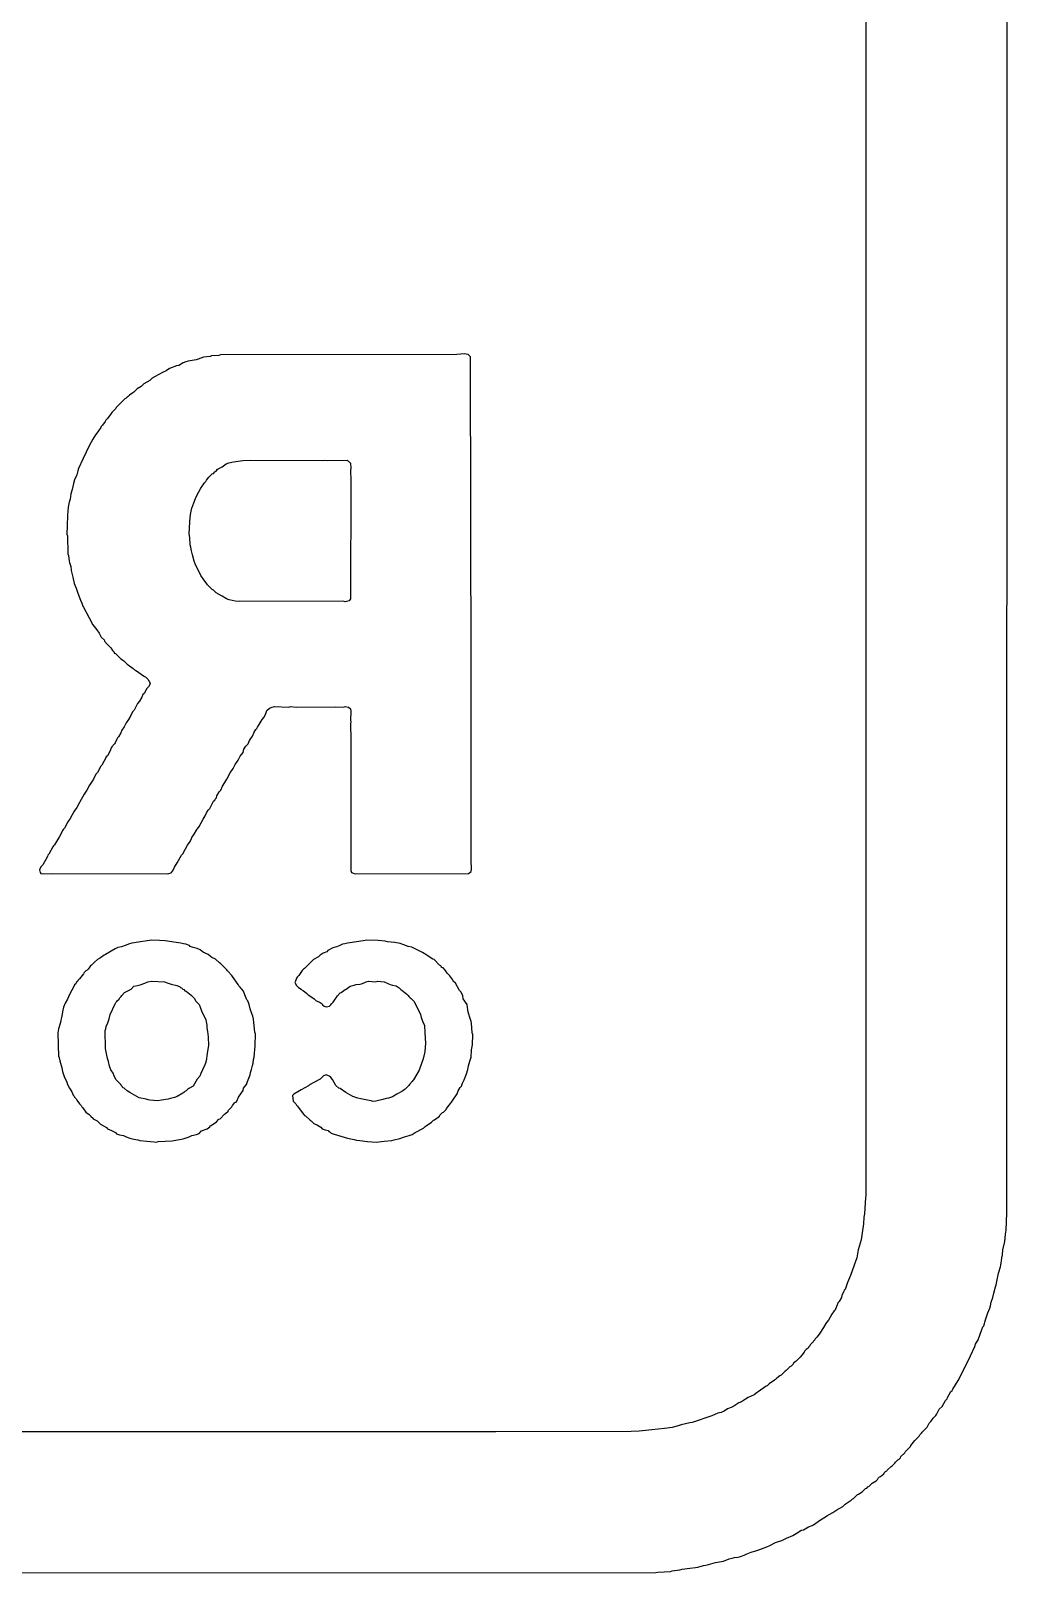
# Model space of a CAD drawing. Header units: inches. Extents: x 0 to 355, y -10 to 78.
# Drawn here: x 80.414 to 82.492, y 32.8 to 36.082 of the extents above; entities that cross this region are included whole.
import ezdxf

# ---------------------------------------------------------------- set-up
doc = ezdxf.new("R2010")
doc.units = ezdxf.units.IN
doc.layers.add('Bottom Overlay', color=54, linetype='Continuous')

msp = doc.modelspace()

# ---------------------------------------------------------------- linework, layer by layer
at = {"layer": 'Bottom Overlay'}
for p, q in [((82.4916, 33.566), (82.4922, 38.2357)), ((82.1909, 38.2019), (82.1915, 33.6033)), ((80.7703, 35.3832), (80.7656, 35.382)), ((80.781, 35.3879), (80.7703, 35.3832)), ((80.7952, 35.3891), (80.781, 35.3879)), ((80.7987, 35.3903), (80.7952, 35.3891)), ((80.8141, 35.3915), (80.7987, 35.3903)), ((80.8177, 35.3926), (80.8141, 35.3915)), ((81.3208, 35.3938), (80.8177, 35.3926)), ((81.3362, 35.395), (81.3208, 35.3938)), ((81.3445, 35.3938), (81.3362, 35.395)), ((81.3498, 35.3885), (81.3445, 35.3938)), ((81.351, 34.7113), (81.3498, 35.3885)), ((80.6851, 35.35), (80.672, 35.3429)), ((80.6957, 35.356), (80.6851, 35.35)), ((80.7022, 35.3589), (80.6957, 35.356)), ((80.7093, 35.3636), (80.7022, 35.3589)), ((80.7241, 35.369), (80.7093, 35.3636)), ((80.7289, 35.3702), (80.7241, 35.369)), ((80.7378, 35.3755), (80.7289, 35.3702)), ((80.7437, 35.3779), (80.7378, 35.3755)), ((80.7484, 35.379), (80.7437, 35.3779)), ((80.7656, 35.382), (80.7484, 35.379)), ((80.6401, 35.3204), (80.633, 35.3133)), ((80.6484, 35.3252), (80.6401, 35.3204)), ((80.6543, 35.3311), (80.6484, 35.3252)), ((80.6673, 35.3382), (80.6543, 35.3311)), ((80.672, 35.3429), (80.6673, 35.3382)), ((80.614, 35.2991), (80.5957, 35.2808)), ((80.6164, 35.3003), (80.614, 35.2991)), ((80.6188, 35.3027), (80.6164, 35.3003)), ((80.6211, 35.3039), (80.6188, 35.3027)), ((80.6241, 35.3068), (80.6211, 35.3039)), ((80.6306, 35.3122), (80.6241, 35.3068)), ((80.633, 35.3133), (80.6306, 35.3122)), ((80.572, 35.2512), (80.5661, 35.2429)), ((80.5732, 35.2535), (80.572, 35.2512)), ((80.5768, 35.2571), (80.5732, 35.2535)), ((80.585, 35.2678), (80.5768, 35.2571)), ((80.5862, 35.2701), (80.585, 35.2678)), ((80.5945, 35.2784), (80.5862, 35.2701)), ((80.5957, 35.2808), (80.5945, 35.2784)), ((80.5513, 35.2222), (80.546, 35.2133)), ((80.5566, 35.2287), (80.5513, 35.2222)), ((80.5578, 35.2311), (80.5566, 35.2287)), ((80.5625, 35.2382), (80.5578, 35.2311)), ((80.5637, 35.2405), (80.5625, 35.2382)), ((80.5661, 35.2429), (80.5637, 35.2405)), ((80.5389, 35.2003), (80.5247, 35.1707)), ((80.546, 35.2133), (80.5389, 35.2003)), ((80.5247, 35.1707), (80.5152, 35.1506)), ((80.8129, 35.15), (80.8212, 35.1547)), ((80.8212, 35.1547), (80.8295, 35.1606)), ((80.8295, 35.1606), (80.8354, 35.163)), ((80.8354, 35.163), (80.8449, 35.1654)), ((80.8449, 35.1654), (80.865, 35.1677)), ((80.865, 35.1677), (80.8822, 35.1683)), ((80.8822, 35.1683), (81.0343, 35.1677)), ((81.0343, 35.1677), (81.0379, 35.1689)), ((81.0379, 35.1689), (81.0461, 35.1677)), ((81.0461, 35.1677), (81.087, 35.1683)), ((81.087, 35.1683), (81.0941, 35.1624)), ((81.0941, 35.1624), (81.0953, 35.1506)), ((80.5069, 35.1269), (80.5045, 35.1186)), ((80.5116, 35.1375), (80.5069, 35.1269)), ((80.514, 35.1458), (80.5116, 35.1375)), ((80.5152, 35.1506), (80.514, 35.1458)), ((80.7756, 35.1091), (80.7833, 35.1204)), ((80.7833, 35.1204), (80.7863, 35.1233)), ((80.7863, 35.1233), (80.7875, 35.1257)), ((80.7875, 35.1257), (80.7928, 35.1322)), ((80.7928, 35.1322), (80.7999, 35.1393)), ((80.7999, 35.1393), (80.8023, 35.1405)), ((80.8023, 35.1405), (80.8058, 35.144)), ((80.8058, 35.144), (80.8082, 35.1452)), ((80.8082, 35.1452), (80.8106, 35.1488)), ((80.8106, 35.1488), (80.8129, 35.15)), ((81.0953, 35.1506), (81.0941, 35.147)), ((81.0941, 35.147), (81.0953, 35.1245)), ((81.0953, 35.1245), (81.0941, 34.8735)), ((80.4992, 35.0967), (80.4974, 35.0854)), ((80.5016, 35.1062), (80.4992, 35.0967)), ((80.5045, 35.1186), (80.5016, 35.1062)), ((80.7608, 35.0778), (80.7644, 35.0872)), ((80.7644, 35.0872), (80.7673, 35.0937)), ((80.7673, 35.0937), (80.7756, 35.1091)), ((80.4933, 35.0683), (80.4921, 35.0517)), ((80.4951, 35.0795), (80.4933, 35.0683)), ((80.4974, 35.0854), (80.4951, 35.0795)), ((80.7537, 35.0529), (80.7549, 35.06)), ((80.7549, 35.06), (80.7567, 35.0665)), ((80.7567, 35.0665), (80.7608, 35.0778)), ((80.4909, 35.0292), (80.4903, 35.0109)), ((80.4921, 35.0517), (80.4909, 35.0292)), ((80.7508, 35.012), (80.752, 35.0369)), ((80.752, 35.0381), (80.7537, 35.0529)), ((80.752, 35.0369), (80.752, 35.0381)), ((80.4903, 35.0109), (80.4915, 35.0073)), ((80.4915, 35.0073), (80.4927, 34.9694)), ((80.752, 35.0038), (80.7508, 35.012)), ((80.7531, 34.9884), (80.752, 35.0038)), ((80.7543, 34.9836), (80.7531, 34.9884)), ((80.4927, 34.9694), (80.4939, 34.9659)), ((80.4939, 34.9659), (80.4951, 34.954)), ((80.7555, 34.9753), (80.7543, 34.9836)), ((80.7579, 34.9671), (80.7555, 34.9753)), ((80.7614, 34.954), (80.7579, 34.9671)), ((80.4951, 34.954), (80.4962, 34.9505)), ((80.4962, 34.9505), (80.4986, 34.9422)), ((80.4986, 34.9422), (80.4998, 34.9339)), ((80.4998, 34.9339), (80.5033, 34.9197)), ((80.7638, 34.9481), (80.7614, 34.954)), ((80.7756, 34.9233), (80.7638, 34.9481)), ((80.7804, 34.9162), (80.7756, 34.9233)), ((80.5033, 34.9197), (80.5063, 34.9061)), ((80.5063, 34.9061), (80.5105, 34.896)), ((80.5105, 34.896), (80.5128, 34.8877)), ((80.7887, 34.9055), (80.7804, 34.9162)), ((80.7898, 34.9031), (80.7887, 34.9055)), ((80.7999, 34.8931), (80.7898, 34.9031)), ((80.8023, 34.8919), (80.7999, 34.8931)), ((80.8082, 34.886), (80.8023, 34.8919)), ((80.5128, 34.8877), (80.5158, 34.88)), ((80.5158, 34.88), (80.5193, 34.8706)), ((80.5193, 34.8706), (80.5223, 34.8641)), ((80.5223, 34.8641), (80.5247, 34.8581)), ((80.5247, 34.8581), (80.5258, 34.8558)), ((80.8212, 34.8789), (80.8082, 34.886)), ((80.8301, 34.8735), (80.8212, 34.8789)), ((80.836, 34.8712), (80.8301, 34.8735)), ((80.849, 34.8688), (80.836, 34.8712)), ((80.8585, 34.8676), (80.849, 34.8688)), ((81.0793, 34.8682), (80.8585, 34.8676)), ((81.0828, 34.867), (81.0793, 34.8682)), ((81.0911, 34.8694), (81.0828, 34.867)), ((81.0941, 34.8735), (81.0911, 34.8694)), ((80.5258, 34.8558), (80.5377, 34.8333)), ((80.5377, 34.8333), (80.546, 34.8179)), ((80.546, 34.8179), (80.5543, 34.8072)), ((80.5543, 34.8072), (80.559, 34.8001)), ((80.559, 34.8001), (80.5637, 34.7919)), ((80.5637, 34.7919), (80.5696, 34.7859)), ((80.5696, 34.7859), (80.5708, 34.7836)), ((80.5708, 34.7836), (80.5762, 34.7771)), ((80.5762, 34.7771), (80.5839, 34.7694)), ((80.5839, 34.7694), (80.5874, 34.7634)), ((80.5874, 34.7634), (80.591, 34.7599)), ((80.591, 34.7599), (80.5915, 34.7581)), ((80.5915, 34.7581), (80.5939, 34.7569)), ((80.5939, 34.7569), (80.6046, 34.7463)), ((80.6046, 34.7463), (80.6069, 34.7451)), ((80.6069, 34.7451), (80.6093, 34.7427)), ((80.6093, 34.7427), (80.6117, 34.7415)), ((80.6117, 34.7415), (80.6188, 34.7344)), ((80.6188, 34.7344), (80.6211, 34.7332)), ((80.6211, 34.7332), (80.6318, 34.725)), ((80.6318, 34.725), (80.6342, 34.7226)), ((80.6342, 34.7226), (80.6365, 34.7214)), ((80.6365, 34.7214), (80.6555, 34.7084)), ((80.6555, 34.7084), (80.6578, 34.7072)), ((80.6578, 34.7072), (80.6632, 34.7019)), ((80.6632, 34.7019), (80.6644, 34.6995)), ((80.6644, 34.6995), (80.6667, 34.6971)), ((80.6667, 34.6971), (80.6679, 34.6924)), ((81.351, 34.7102), (81.351, 34.7113)), ((81.351, 34.3171), (81.351, 34.7102)), ((80.6501, 34.664), (80.6454, 34.6557)), ((80.6525, 34.6699), (80.6501, 34.664)), ((80.6549, 34.6723), (80.6525, 34.6699)), ((80.6608, 34.6829), (80.6549, 34.6723)), ((80.6644, 34.6865), (80.6608, 34.6829)), ((80.6679, 34.6924), (80.6644, 34.6865)), ((80.63, 34.6332), (80.6265, 34.6249)), ((80.6336, 34.6368), (80.63, 34.6332)), ((80.6383, 34.6451), (80.6336, 34.6368)), ((80.6407, 34.651), (80.6383, 34.6451)), ((80.6454, 34.6557), (80.6407, 34.651)), ((80.9106, 34.6214), (80.9141, 34.6297)), ((80.9141, 34.6297), (80.9165, 34.6356)), ((80.9165, 34.6356), (80.9218, 34.6409)), ((80.9218, 34.6409), (80.9278, 34.6433)), ((80.9278, 34.6433), (80.9325, 34.6445)), ((80.9325, 34.6445), (80.9633, 34.6433)), ((80.9633, 34.6433), (80.9668, 34.6445)), ((80.9668, 34.6445), (80.9787, 34.6433)), ((80.9787, 34.6433), (81.0633, 34.6439)), ((81.0633, 34.6439), (81.0793, 34.6433)), ((81.0793, 34.6433), (81.0828, 34.6445)), ((81.0828, 34.6445), (81.0899, 34.6433)), ((81.0899, 34.6433), (81.0941, 34.6391)), ((81.0941, 34.6391), (81.0953, 34.6344)), ((81.0953, 34.6344), (81.0941, 34.6155)), ((80.6123, 34.6013), (80.6075, 34.5941)), ((80.617, 34.6095), (80.6123, 34.6013)), ((80.6217, 34.6166), (80.617, 34.6095)), ((80.6265, 34.6249), (80.6217, 34.6166)), ((80.8893, 34.5894), (80.8928, 34.5953)), ((80.8928, 34.5953), (80.8952, 34.5977)), ((80.8952, 34.5977), (80.8964, 34.6001)), ((80.8964, 34.6001), (80.8999, 34.606)), ((80.8999, 34.606), (80.9059, 34.6166)), ((80.9059, 34.6166), (80.9106, 34.6214)), ((81.0941, 34.6155), (81.0953, 34.6119)), ((81.0953, 34.6119), (81.0941, 34.6072)), ((81.0941, 34.6072), (81.0953, 34.574)), ((80.5921, 34.5646), (80.5862, 34.5586)), ((80.5933, 34.5669), (80.5921, 34.5646)), ((80.5969, 34.5752), (80.5933, 34.5669)), ((80.5981, 34.5776), (80.5969, 34.5752)), ((80.6004, 34.5799), (80.5981, 34.5776)), ((80.6052, 34.5882), (80.6004, 34.5799)), ((80.6075, 34.5941), (80.6052, 34.5882)), ((80.8715, 34.5598), (80.8763, 34.5646)), ((80.8763, 34.5646), (80.8792, 34.5722)), ((80.8792, 34.5722), (80.8822, 34.5764)), ((80.8822, 34.5764), (80.8845, 34.5788)), ((80.8845, 34.5788), (80.8857, 34.5811)), ((80.8857, 34.5811), (80.8893, 34.5894)), ((81.0953, 34.574), (81.0947, 34.2952)), ((80.5732, 34.535), (80.5649, 34.5196)), ((80.5744, 34.5373), (80.5732, 34.535)), ((80.5768, 34.5397), (80.5744, 34.5373)), ((80.5827, 34.5503), (80.5768, 34.5397)), ((80.585, 34.5563), (80.5827, 34.5503)), ((80.5862, 34.5586), (80.585, 34.5563)), ((80.8538, 34.5279), (80.855, 34.5302)), ((80.855, 34.5302), (80.8597, 34.5385)), ((80.8597, 34.5385), (80.8656, 34.5468)), ((80.8656, 34.5468), (80.8674, 34.5533)), ((80.8674, 34.5533), (80.8715, 34.5598)), ((80.5519, 34.5006), (80.5472, 34.49)), ((80.5554, 34.5042), (80.5519, 34.5006)), ((80.5625, 34.5172), (80.5554, 34.5042)), ((80.5649, 34.5196), (80.5625, 34.5172)), ((80.8313, 34.49), (80.8384, 34.503)), ((80.8384, 34.503), (80.8431, 34.5101)), ((80.8431, 34.5101), (80.8443, 34.5125)), ((80.8443, 34.5125), (80.849, 34.5208)), ((80.849, 34.5208), (80.8538, 34.5279)), ((80.5329, 34.4663), (80.527, 34.458)), ((80.5389, 34.4769), (80.5329, 34.4663)), ((80.546, 34.4876), (80.5389, 34.4769)), ((80.5472, 34.49), (80.546, 34.4876)), ((80.8147, 34.4627), (80.8183, 34.4663)), ((80.8183, 34.4663), (80.8218, 34.4746)), ((80.8218, 34.4746), (80.8265, 34.4829)), ((80.8265, 34.4829), (80.8313, 34.49)), ((80.5176, 34.4402), (80.5116, 34.4296)), ((80.527, 34.458), (80.5176, 34.4402)), ((80.7946, 34.4272), (80.8029, 34.4426)), ((80.8029, 34.4426), (80.8052, 34.445)), ((80.8052, 34.445), (80.8064, 34.4474)), ((80.8064, 34.4474), (80.8088, 34.4497)), ((80.8088, 34.4497), (80.81, 34.4545)), ((80.81, 34.4545), (80.8147, 34.4627)), ((80.4927, 34.3988), (80.4856, 34.3858)), ((80.4974, 34.4059), (80.4927, 34.3988)), ((80.5057, 34.4213), (80.4974, 34.4059)), ((80.5116, 34.4296), (80.5057, 34.4213)), ((80.7721, 34.3893), (80.7804, 34.4047)), ((80.7804, 34.4047), (80.7851, 34.4118)), ((80.7851, 34.4118), (80.7875, 34.4178)), ((80.7875, 34.4178), (80.791, 34.4237)), ((80.791, 34.4237), (80.7946, 34.4272)), ((80.4749, 34.368), (80.4702, 34.3609)), ((80.482, 34.3811), (80.4749, 34.368)), ((80.4832, 34.3834), (80.482, 34.3811)), ((80.4856, 34.3858), (80.4832, 34.3834)), ((80.7555, 34.3633), (80.7567, 34.3657)), ((80.7567, 34.3657), (80.7614, 34.3728)), ((80.7614, 34.3728), (80.7662, 34.3811)), ((80.7662, 34.3811), (80.7721, 34.3893)), ((80.4607, 34.3455), (80.4524, 34.3302)), ((80.4619, 34.3479), (80.4607, 34.3455)), ((80.4643, 34.3503), (80.4619, 34.3479)), ((80.4702, 34.3609), (80.4643, 34.3503)), ((80.7378, 34.3313), (80.7389, 34.3337)), ((80.7389, 34.3337), (80.7472, 34.3491)), ((80.7472, 34.3491), (80.7531, 34.3574)), ((80.7531, 34.3574), (80.7555, 34.3633)), ((80.4347, 34.3029), (80.4323, 34.297)), ((80.4394, 34.3077), (80.4347, 34.3029)), ((80.4489, 34.3254), (80.4394, 34.3077)), ((80.4501, 34.3278), (80.4489, 34.3254)), ((80.4524, 34.3302), (80.4501, 34.3278)), ((80.7164, 34.2946), (80.7194, 34.3023)), ((80.7194, 34.3023), (80.7253, 34.3118)), ((80.7253, 34.3118), (80.7342, 34.3278)), ((80.7342, 34.3278), (80.7378, 34.3313)), ((81.3522, 34.2982), (81.351, 34.3171)), ((80.4323, 34.297), (80.4335, 34.2911)), ((80.4335, 34.2911), (80.4353, 34.2893)), ((80.4353, 34.2893), (80.44, 34.2881)), ((80.44, 34.2881), (80.4607, 34.2887)), ((80.4607, 34.2887), (80.704, 34.2881)), ((80.704, 34.2881), (80.7076, 34.2893)), ((80.7076, 34.2893), (80.7123, 34.2905)), ((80.7123, 34.2905), (80.7164, 34.2946)), ((81.0947, 34.2952), (81.0965, 34.2911)), ((81.0965, 34.2911), (81.1042, 34.2881)), ((81.1042, 34.2881), (81.3457, 34.2893)), ((81.3457, 34.2893), (81.351, 34.2935)), ((81.351, 34.2935), (81.3522, 34.2982)), ((80.6146, 34.136), (80.6069, 34.133)), ((80.6241, 34.1396), (80.6146, 34.136)), ((80.6288, 34.1407), (80.6241, 34.1396)), ((80.6525, 34.1443), (80.6288, 34.1407)), ((80.6661, 34.1461), (80.6525, 34.1443)), ((80.6697, 34.1472), (80.6661, 34.1461)), ((80.688, 34.1467), (80.6697, 34.1472)), ((80.6999, 34.1455), (80.688, 34.1467)), ((80.7235, 34.1419), (80.6999, 34.1455)), ((80.733, 34.1407), (80.7235, 34.1419)), ((80.7389, 34.1396), (80.733, 34.1407)), ((80.7437, 34.1384), (80.7389, 34.1396)), ((80.7514, 34.1354), (80.7437, 34.1384)), ((80.7531, 34.1336), (80.7514, 34.1354)), ((81.0716, 34.136), (81.0651, 34.133)), ((81.0775, 34.1384), (81.0716, 34.136)), ((81.0822, 34.1396), (81.0775, 34.1384)), ((81.0882, 34.1407), (81.0822, 34.1396)), ((81.1118, 34.1443), (81.0882, 34.1407)), ((81.1255, 34.1461), (81.1118, 34.1443)), ((81.129, 34.1472), (81.1255, 34.1461)), ((81.1533, 34.1467), (81.129, 34.1472)), ((81.1681, 34.1449), (81.1533, 34.1467)), ((81.1728, 34.1437), (81.1681, 34.1449)), ((81.1888, 34.1419), (81.1728, 34.1437)), ((81.2, 34.1401), (81.1888, 34.1419)), ((81.2077, 34.1372), (81.2, 34.1401)), ((81.2172, 34.1336), (81.2077, 34.1372)), ((80.556, 34.1058), (80.5495, 34.1005)), ((80.5619, 34.1094), (80.556, 34.1058)), ((80.5702, 34.1153), (80.5619, 34.1094)), ((80.5726, 34.1165), (80.5702, 34.1153)), ((80.5933, 34.1289), (80.5726, 34.1165)), ((80.5992, 34.1313), (80.5933, 34.1289)), ((80.6069, 34.133), (80.5992, 34.1313)), ((80.7591, 34.1313), (80.7531, 34.1336)), ((80.7679, 34.1295), (80.7591, 34.1313)), ((80.7744, 34.1265), (80.7679, 34.1295)), ((80.781, 34.1212), (80.7744, 34.1265)), ((80.7833, 34.12), (80.781, 34.1212)), ((80.7916, 34.1165), (80.7833, 34.12)), ((80.7952, 34.1129), (80.7916, 34.1165)), ((80.7993, 34.11), (80.7952, 34.1129)), ((80.807, 34.107), (80.7993, 34.11)), ((80.8153, 34.0987), (80.807, 34.107)), ((81.0154, 34.1058), (80.9964, 34.0869)), ((81.026, 34.1117), (81.0154, 34.1058)), ((81.0296, 34.1153), (81.026, 34.1117)), ((81.0361, 34.1194), (81.0296, 34.1153)), ((81.0438, 34.1224), (81.0361, 34.1194)), ((81.0461, 34.1248), (81.0438, 34.1224)), ((81.0568, 34.1307), (81.0461, 34.1248)), ((81.0651, 34.133), (81.0568, 34.1307)), ((81.2249, 34.1319), (81.2172, 34.1336)), ((81.2474, 34.1212), (81.2249, 34.1319)), ((81.2569, 34.1153), (81.2474, 34.1212)), ((81.2592, 34.1141), (81.2569, 34.1153)), ((81.2616, 34.1117), (81.2592, 34.1141)), ((81.2699, 34.107), (81.2616, 34.1117)), ((81.2723, 34.1058), (81.2699, 34.107)), ((81.2841, 34.094), (81.2723, 34.1058)), ((80.5258, 34.0756), (80.5176, 34.065)), ((80.527, 34.078), (80.5258, 34.0756)), ((80.5312, 34.0821), (80.527, 34.078)), ((80.5335, 34.0833), (80.5312, 34.0821)), ((80.5359, 34.0857), (80.5335, 34.0833)), ((80.5406, 34.0928), (80.5359, 34.0857)), ((80.543, 34.094), (80.5406, 34.0928)), ((80.5495, 34.1005), (80.543, 34.094)), ((80.8177, 34.0975), (80.8153, 34.0987)), ((80.8313, 34.0839), (80.8177, 34.0975)), ((80.8325, 34.0815), (80.8313, 34.0839)), ((80.8419, 34.0721), (80.8325, 34.0815)), ((80.8431, 34.0697), (80.8419, 34.0721)), ((80.855, 34.0531), (80.8431, 34.0697)), ((80.984, 34.0721), (80.9804, 34.0685)), ((80.9899, 34.0804), (80.984, 34.0721)), ((80.9911, 34.0827), (80.9899, 34.0804)), ((80.9941, 34.0857), (80.9911, 34.0827)), ((80.9964, 34.0869), (80.9941, 34.0857)), ((81.2865, 34.0928), (81.2841, 34.094)), ((81.2871, 34.091), (81.2865, 34.0928)), ((81.2888, 34.0892), (81.2871, 34.091)), ((81.2912, 34.0881), (81.2888, 34.0892)), ((81.2965, 34.0827), (81.2912, 34.0881)), ((81.3001, 34.0768), (81.2965, 34.0827)), ((81.306, 34.0709), (81.3001, 34.0768)), ((81.3119, 34.0626), (81.306, 34.0709)), ((80.5057, 34.0496), (80.4962, 34.0318)), ((80.5069, 34.0519), (80.5057, 34.0496)), ((80.5093, 34.0543), (80.5069, 34.0519)), ((80.5105, 34.0567), (80.5093, 34.0543)), ((80.5128, 34.0591), (80.5105, 34.0567)), ((80.514, 34.0614), (80.5128, 34.0591)), ((80.5176, 34.065), (80.514, 34.0614)), ((80.6129, 34.036), (80.6188, 34.0383)), ((80.6188, 34.0383), (80.6271, 34.0431)), ((80.6271, 34.0431), (80.633, 34.049)), ((80.633, 34.049), (80.6407, 34.0508)), ((80.6407, 34.0508), (80.6466, 34.0519)), ((80.6466, 34.0519), (80.6561, 34.0555)), ((80.6561, 34.0555), (80.6626, 34.0585)), ((80.6626, 34.0585), (80.6709, 34.0596)), ((80.6709, 34.0596), (80.6981, 34.0585)), ((80.6981, 34.0585), (80.704, 34.0561)), ((80.704, 34.0561), (80.7123, 34.0537)), ((80.7123, 34.0537), (80.7247, 34.0508)), ((80.7247, 34.0508), (80.7306, 34.0484)), ((80.7306, 34.0484), (80.7324, 34.0466)), ((80.7324, 34.0466), (80.7348, 34.0454)), ((80.7348, 34.0454), (80.7372, 34.0431)), ((80.7372, 34.0431), (80.7395, 34.0419)), ((80.7395, 34.0419), (80.7419, 34.0395)), ((80.7419, 34.0395), (80.7443, 34.0383)), ((80.7443, 34.0383), (80.7549, 34.03)), ((80.8561, 34.0508), (80.855, 34.0531)), ((80.8597, 34.0472), (80.8561, 34.0508)), ((80.8609, 34.0448), (80.8597, 34.0472)), ((80.8632, 34.0425), (80.8609, 34.0448)), ((80.8662, 34.0383), (80.8632, 34.0425)), ((80.8692, 34.0306), (80.8662, 34.0383)), ((80.9769, 34.0602), (80.9757, 34.0567)), ((80.9757, 34.0567), (80.9793, 34.0508)), ((80.9793, 34.0662), (80.9769, 34.0602)), ((80.9804, 34.0685), (80.9793, 34.0662)), ((80.9793, 34.0508), (80.9834, 34.0466)), ((80.9834, 34.0466), (80.9893, 34.0431)), ((80.9893, 34.0431), (80.9917, 34.0407)), ((80.9917, 34.0407), (80.9941, 34.0395)), ((80.9941, 34.0395), (81.0006, 34.0342)), ((81.0746, 34.036), (81.0828, 34.0419)), ((81.0828, 34.0419), (81.0852, 34.0431)), ((81.0852, 34.0431), (81.0935, 34.049)), ((81.0935, 34.049), (81.1018, 34.0514)), ((81.1018, 34.0514), (81.1065, 34.0525)), ((81.1065, 34.0525), (81.1148, 34.0537)), ((81.1148, 34.0537), (81.1195, 34.0549)), ((81.1195, 34.0549), (81.1278, 34.0585)), ((81.1278, 34.0585), (81.1326, 34.0596)), ((81.1326, 34.0596), (81.148, 34.0585)), ((81.148, 34.0585), (81.1515, 34.0596)), ((81.1515, 34.0596), (81.1657, 34.0585)), ((81.1657, 34.0585), (81.1787, 34.0525)), ((81.1787, 34.0525), (81.1835, 34.0514)), ((81.1835, 34.0514), (81.1912, 34.0496)), ((81.1912, 34.0496), (81.1977, 34.0454)), ((81.1977, 34.0454), (81.2012, 34.0419)), ((81.2012, 34.0419), (81.2036, 34.0407)), ((81.2036, 34.0407), (81.2142, 34.0324)), ((81.3131, 34.0602), (81.3119, 34.0626)), ((81.3178, 34.0555), (81.3131, 34.0602)), ((81.3261, 34.0401), (81.3178, 34.0555)), ((81.3285, 34.0377), (81.3261, 34.0401)), ((81.3291, 34.0371), (81.3285, 34.0377)), ((81.3332, 34.0295), (81.3291, 34.0371)), ((80.4832, 34.0046), (80.4814, 33.9945)), ((80.4868, 34.0129), (80.4832, 34.0046)), ((80.4915, 34.0212), (80.4868, 34.0129)), ((80.4962, 34.0318), (80.4915, 34.0212)), ((80.5827, 33.9892), (80.5933, 34.0117)), ((80.5933, 34.0117), (80.5945, 34.0141)), ((80.5945, 34.0141), (80.5969, 34.0164)), ((80.5969, 34.0164), (80.5981, 34.0188)), ((80.5981, 34.0188), (80.6016, 34.0212)), ((80.6016, 34.0212), (80.6028, 34.0235)), ((80.6028, 34.0235), (80.6063, 34.0271)), ((80.6063, 34.0271), (80.6075, 34.0295)), ((80.6075, 34.0295), (80.6129, 34.036)), ((80.7549, 34.03), (80.7614, 34.0235)), ((80.7614, 34.0235), (80.765, 34.0176)), ((80.765, 34.0176), (80.7721, 34.0105)), ((80.7721, 34.0105), (80.7744, 34.0046)), ((80.7744, 34.0046), (80.7774, 33.9969)), ((80.8739, 34.02), (80.8692, 34.0306)), ((80.8757, 34.0182), (80.8739, 34.02)), ((80.8786, 34.0105), (80.8757, 34.0182)), ((80.881, 34.001), (80.8786, 34.0105)), ((81.0006, 34.0342), (81.0035, 34.0312)), ((81.0035, 34.0312), (81.0059, 34.03)), ((81.0059, 34.03), (81.0171, 34.0224)), ((81.0171, 34.0224), (81.0213, 34.0182)), ((81.0213, 34.0182), (81.0272, 34.0158)), ((81.0272, 34.0158), (81.0296, 34.0147)), ((81.0296, 34.0147), (81.0337, 34.0117)), ((81.0337, 34.0117), (81.0349, 34.0093)), ((81.0349, 34.0093), (81.0379, 34.0064)), ((81.0379, 34.0064), (81.0426, 34.0052)), ((81.0426, 34.0052), (81.0497, 34.0064)), ((81.0497, 34.0064), (81.0527, 34.0093)), ((81.0527, 34.0093), (81.0538, 34.0117)), ((81.0538, 34.0117), (81.0574, 34.0152)), ((81.0574, 34.0152), (81.0586, 34.0176)), ((81.0586, 34.0176), (81.0663, 34.0289)), ((81.0663, 34.0289), (81.0722, 34.0348)), ((81.0722, 34.0348), (81.0746, 34.036)), ((81.2142, 34.0324), (81.2172, 34.0295)), ((81.2172, 34.0295), (81.2184, 34.0271)), ((81.2184, 34.0271), (81.2213, 34.0241)), ((81.2213, 34.0241), (81.2237, 34.0229)), ((81.2237, 34.0229), (81.229, 34.0176)), ((81.229, 34.0176), (81.2385, 33.9999)), ((81.3344, 34.0224), (81.3332, 34.0295)), ((81.3427, 34.0105), (81.3344, 34.0224)), ((81.3439, 33.9987), (81.3427, 34.0105)), ((80.4767, 33.972), (80.4726, 33.9584)), ((80.4779, 33.9768), (80.4767, 33.972)), ((80.4791, 33.9827), (80.4779, 33.9768)), ((80.4803, 33.9898), (80.4791, 33.9827)), ((80.4814, 33.9945), (80.4803, 33.9898)), ((80.5744, 33.9632), (80.5779, 33.9714)), ((80.5779, 33.9714), (80.5803, 33.9797)), ((80.5803, 33.9797), (80.5827, 33.9892)), ((80.7774, 33.9969), (80.7863, 33.9774)), ((80.7863, 33.9774), (80.7881, 33.9661)), ((80.8828, 33.9945), (80.881, 34.001)), ((80.8863, 33.9851), (80.8828, 33.9945)), ((80.8875, 33.9791), (80.8863, 33.9851)), ((80.8887, 33.972), (80.8875, 33.9791)), ((80.8905, 33.9513), (80.8887, 33.972)), ((81.2385, 33.9999), (81.2432, 33.9892)), ((81.2432, 33.9892), (81.245, 33.9827)), ((81.245, 33.9827), (81.2486, 33.9732)), ((81.2486, 33.9732), (81.2515, 33.9655)), ((81.3451, 33.9939), (81.3439, 33.9987)), ((81.3498, 33.9786), (81.3451, 33.9939)), ((81.351, 33.9738), (81.3498, 33.9786)), ((81.3522, 33.9703), (81.351, 33.9738)), ((80.4726, 33.9584), (80.4714, 33.9501)), ((80.4714, 33.9501), (80.4726, 33.8992)), ((80.572, 33.9549), (80.5732, 33.9584)), ((80.5726, 33.9164), (80.572, 33.9549)), ((80.5732, 33.9584), (80.5744, 33.9632)), ((80.7881, 33.9661), (80.7887, 33.962)), ((80.7887, 33.962), (80.7887, 33.9608)), ((80.7887, 33.9608), (80.7898, 33.9525)), ((80.7898, 33.9525), (80.7916, 33.9413)), ((80.7916, 33.9413), (80.7922, 33.9229)), ((80.8917, 33.9478), (80.8905, 33.9513)), ((80.8911, 33.9223), (80.8917, 33.9478)), ((81.2515, 33.9655), (81.2527, 33.9501)), ((81.2527, 33.9501), (81.2539, 33.9276)), ((81.3533, 33.9501), (81.3522, 33.9703)), ((81.3545, 33.9466), (81.3533, 33.9501)), ((81.3539, 33.9247), (81.3545, 33.9466)), ((80.5738, 33.9093), (80.5726, 33.9164)), ((80.5773, 33.8951), (80.5738, 33.9093)), ((80.7892, 33.9057), (80.7869, 33.8904)), ((80.791, 33.9194), (80.7892, 33.9057)), ((80.7922, 33.9229), (80.791, 33.9194)), ((80.8893, 33.898), (80.8911, 33.9223)), ((81.2515, 33.9063), (81.2498, 33.8975)), ((81.2527, 33.9099), (81.2515, 33.9063)), ((81.2539, 33.9276), (81.2527, 33.9099)), ((81.351, 33.898), (81.3522, 33.9134)), ((81.3522, 33.9134), (81.3539, 33.9247)), ((80.4726, 33.8992), (80.4738, 33.898)), ((80.4738, 33.898), (80.4738, 33.8969)), ((80.4738, 33.8969), (80.4755, 33.8904)), ((80.4755, 33.8904), (80.4785, 33.8803)), ((80.4785, 33.8803), (80.4797, 33.8756)), ((80.4797, 33.8756), (80.4814, 33.8679)), ((80.5791, 33.8886), (80.5773, 33.8951)), ((80.5815, 33.8791), (80.5791, 33.8886)), ((80.5844, 33.8714), (80.5815, 33.8791)), ((80.7839, 33.8815), (80.7756, 33.8637)), ((80.7857, 33.8856), (80.7839, 33.8815)), ((80.7869, 33.8904), (80.7857, 33.8856)), ((80.8834, 33.872), (80.8857, 33.8803)), ((80.8857, 33.8803), (80.8869, 33.885)), ((80.8869, 33.885), (80.8881, 33.8933)), ((80.8881, 33.8933), (80.8893, 33.898)), ((81.2462, 33.8868), (81.2403, 33.8702)), ((81.2486, 33.8927), (81.2462, 33.8868)), ((81.2498, 33.8975), (81.2486, 33.8927)), ((81.3439, 33.872), (81.3457, 33.8797)), ((81.3457, 33.8797), (81.3486, 33.8898)), ((81.3486, 33.8898), (81.351, 33.898)), ((80.4814, 33.8679), (80.4826, 33.8631)), ((80.4826, 33.8631), (80.485, 33.8572)), ((80.485, 33.8572), (80.4903, 33.8448)), ((80.4903, 33.8448), (80.4915, 33.84)), ((80.4915, 33.84), (80.4962, 33.8318)), ((80.5892, 33.8643), (80.5844, 33.8714)), ((80.5915, 33.8584), (80.5892, 33.8643)), ((80.5945, 33.8507), (80.5915, 33.8584)), ((80.6052, 33.84), (80.5945, 33.8507)), ((80.6063, 33.8377), (80.6052, 33.84)), ((80.7679, 33.8513), (80.7591, 33.8365)), ((80.7733, 33.8578), (80.7679, 33.8513)), ((80.7756, 33.8637), (80.7733, 33.8578)), ((80.8668, 33.8318), (80.8727, 33.84)), ((80.8727, 33.84), (80.8751, 33.846)), ((80.8751, 33.846), (80.8804, 33.8608)), ((80.8804, 33.8608), (80.8816, 33.8655)), ((80.8816, 33.8655), (80.8834, 33.872)), ((81.0272, 33.8501), (81.0071, 33.8394)), ((81.0296, 33.8513), (81.0272, 33.8501)), ((81.0367, 33.8584), (81.0296, 33.8513)), ((81.0426, 33.8608), (81.0367, 33.8584)), ((81.0509, 33.8572), (81.0426, 33.8608)), ((81.0562, 33.8507), (81.0509, 33.8572)), ((81.0633, 33.8377), (81.0562, 33.8507)), ((81.2196, 33.84), (81.2184, 33.8377)), ((81.2255, 33.846), (81.2196, 33.84)), ((81.2267, 33.8483), (81.2255, 33.846)), ((81.2285, 33.8501), (81.2267, 33.8483)), ((81.2403, 33.8702), (81.2285, 33.8501)), ((81.3309, 33.8365), (81.3326, 33.843)), ((81.3326, 33.843), (81.3362, 33.8501)), ((81.3362, 33.8501), (81.3415, 33.8625)), ((81.3415, 33.8625), (81.3439, 33.872)), ((80.4962, 33.8318), (80.501, 33.8246)), ((80.501, 33.8246), (80.5039, 33.817)), ((80.5039, 33.817), (80.5057, 33.8152)), ((80.5057, 33.8152), (80.5069, 33.8128)), ((80.5069, 33.8128), (80.5105, 33.8093)), ((80.5105, 33.8093), (80.5116, 33.8069)), ((80.5116, 33.8069), (80.5176, 33.7986)), ((80.6087, 33.8353), (80.6063, 33.8377)), ((80.6099, 33.8329), (80.6087, 33.8353)), ((80.6123, 33.8318), (80.6099, 33.8329)), ((80.6188, 33.8264), (80.6123, 33.8318)), ((80.6247, 33.8229), (80.6188, 33.8264)), ((80.6342, 33.817), (80.6247, 33.8229)), ((80.6442, 33.8116), (80.6342, 33.817)), ((80.659, 33.8087), (80.6442, 33.8116)), ((80.6638, 33.8075), (80.659, 33.8087)), ((80.6673, 33.8063), (80.6638, 33.8075)), ((80.7064, 33.8087), (80.6922, 33.8063)), ((80.7111, 33.8099), (80.7064, 33.8087)), ((80.7194, 33.8122), (80.7111, 33.8099)), ((80.7253, 33.8146), (80.7194, 33.8122)), ((80.7372, 33.8217), (80.7253, 33.8146)), ((80.7395, 33.8229), (80.7372, 33.8217)), ((80.7419, 33.8252), (80.7395, 33.8229)), ((80.7443, 33.8264), (80.7419, 33.8252)), ((80.7478, 33.83), (80.7443, 33.8264)), ((80.7502, 33.8312), (80.7478, 33.83)), ((80.7591, 33.8365), (80.7502, 33.8312)), ((80.8526, 33.8045), (80.8561, 33.8128)), ((80.8561, 33.8128), (80.8573, 33.8152)), ((80.8573, 33.8152), (80.8656, 33.827)), ((80.8656, 33.827), (80.8668, 33.8318)), ((80.9739, 33.8193), (80.971, 33.8164)), ((80.971, 33.8164), (80.9722, 33.8045)), ((80.9822, 33.8241), (80.9739, 33.8193)), ((80.9893, 33.8288), (80.9822, 33.8241)), ((81.0047, 33.8371), (80.9893, 33.8288)), ((81.0071, 33.8394), (81.0047, 33.8371)), ((81.0698, 33.8323), (81.0633, 33.8377)), ((81.0722, 33.8312), (81.0698, 33.8323)), ((81.084, 33.8229), (81.0722, 33.8312)), ((81.0994, 33.8146), (81.084, 33.8229)), ((81.1053, 33.8122), (81.0994, 33.8146)), ((81.1101, 33.811), (81.1053, 33.8122)), ((81.1166, 33.8093), (81.1101, 33.811)), ((81.1302, 33.8063), (81.1166, 33.8093)), ((81.1628, 33.8081), (81.1485, 33.8045)), ((81.1704, 33.8099), (81.1628, 33.8081)), ((81.1752, 33.811), (81.1704, 33.8099)), ((81.1835, 33.8134), (81.1752, 33.811)), ((81.1929, 33.8193), (81.1835, 33.8134)), ((81.2036, 33.8252), (81.1929, 33.8193)), ((81.206, 33.8264), (81.2036, 33.8252)), ((81.2083, 33.8288), (81.206, 33.8264)), ((81.2107, 33.83), (81.2083, 33.8288)), ((81.2184, 33.8377), (81.2107, 33.83)), ((81.3107, 33.8045), (81.3214, 33.8199)), ((81.3214, 33.8199), (81.3232, 33.8264)), ((81.3232, 33.8264), (81.3279, 33.8335)), ((81.3279, 33.8335), (81.3309, 33.8365)), ((80.5176, 33.7986), (80.5211, 33.7951)), ((80.5211, 33.7951), (80.5223, 33.7927)), ((80.5223, 33.7927), (80.5247, 33.7903)), ((80.5247, 33.7903), (80.5258, 33.788)), ((80.5258, 33.788), (80.5312, 33.7814)), ((80.5312, 33.7814), (80.5377, 33.7761)), ((80.5377, 33.7761), (80.5412, 33.7726)), ((80.6839, 33.8051), (80.6673, 33.8063)), ((80.6922, 33.8063), (80.6839, 33.8051)), ((80.8165, 33.7672), (80.8259, 33.7767)), ((80.8259, 33.7767), (80.8283, 33.7779)), ((80.8283, 33.7779), (80.8336, 33.7832)), ((80.8336, 33.7832), (80.8348, 33.7856)), ((80.8348, 33.7856), (80.8419, 33.7927)), ((80.8419, 33.7927), (80.8431, 33.7951)), ((80.8431, 33.7951), (80.8484, 33.8016)), ((80.8484, 33.8016), (80.8508, 33.8027)), ((80.8508, 33.8027), (80.8526, 33.8045)), ((80.9722, 33.8045), (80.9781, 33.7986)), ((80.9781, 33.7986), (80.9793, 33.7962)), ((80.9793, 33.7962), (80.9816, 33.7939)), ((80.9816, 33.7939), (80.9828, 33.7915)), ((80.9828, 33.7915), (80.9941, 33.7767)), ((80.9941, 33.7767), (80.9964, 33.7743)), ((80.9964, 33.7743), (80.9988, 33.7732)), ((81.1385, 33.8051), (81.1302, 33.8063)), ((81.142, 33.8039), (81.1385, 33.8051)), ((81.1485, 33.8045), (81.142, 33.8039)), ((81.2835, 33.7726), (81.2847, 33.7749)), ((81.2847, 33.7749), (81.29, 33.7803)), ((81.29, 33.7803), (81.2924, 33.7814)), ((81.2924, 33.7814), (81.2977, 33.7868)), ((81.2977, 33.7868), (81.2989, 33.7891)), ((81.2989, 33.7891), (81.3072, 33.7998)), ((81.3072, 33.7998), (81.3095, 33.8022)), ((81.3095, 33.8022), (81.3107, 33.8045)), ((80.5412, 33.7726), (80.5418, 33.7708)), ((80.5418, 33.7708), (80.5442, 33.7696)), ((80.5442, 33.7696), (80.5466, 33.7672)), ((80.5466, 33.7672), (80.5548, 33.7625)), ((80.5548, 33.7625), (80.5619, 33.7554)), ((80.5619, 33.7554), (80.575, 33.7483)), ((80.575, 33.7483), (80.5773, 33.7459)), ((80.5773, 33.7459), (80.5856, 33.7424)), ((80.5856, 33.7424), (80.5939, 33.7376)), ((80.7721, 33.7359), (80.7774, 33.7412)), ((80.7774, 33.7412), (80.7892, 33.7459)), ((80.7892, 33.7459), (80.7946, 33.7501)), ((80.7946, 33.7501), (80.7952, 33.7518)), ((80.7952, 33.7518), (80.7975, 33.753)), ((80.7975, 33.753), (80.8088, 33.7607)), ((80.8088, 33.7607), (80.8141, 33.766)), ((80.8141, 33.766), (80.8165, 33.7672)), ((80.9988, 33.7732), (81.0083, 33.7637)), ((81.0083, 33.7637), (81.0106, 33.7625)), ((81.0106, 33.7625), (81.0165, 33.7566)), ((81.0165, 33.7566), (81.0242, 33.7536)), ((81.0242, 33.7536), (81.0308, 33.7495)), ((81.0308, 33.7495), (81.0343, 33.7459)), ((81.0343, 33.7459), (81.0402, 33.7436)), ((81.0402, 33.7436), (81.0467, 33.7418)), ((81.0467, 33.7418), (81.0485, 33.74)), ((81.232, 33.7376), (81.2498, 33.7471)), ((81.2498, 33.7471), (81.2533, 33.7507)), ((81.2533, 33.7507), (81.2557, 33.7518)), ((81.2557, 33.7518), (81.2669, 33.7595)), ((81.2669, 33.7595), (81.2711, 33.7637)), ((81.2711, 33.7637), (81.2734, 33.7649)), ((81.2734, 33.7649), (81.2835, 33.7726)), ((80.5939, 33.7376), (80.5963, 33.7353)), ((80.5963, 33.7353), (80.6022, 33.7329)), ((80.6022, 33.7329), (80.6111, 33.7311)), ((80.6111, 33.7311), (80.617, 33.7288)), ((80.617, 33.7288), (80.6247, 33.7258)), ((80.6247, 33.7258), (80.633, 33.7234)), ((80.633, 33.7234), (80.6413, 33.7222)), ((80.6413, 33.7222), (80.646, 33.7211)), ((80.646, 33.7211), (80.6608, 33.7193)), ((80.6608, 33.7193), (80.6762, 33.7181)), ((80.6762, 33.7181), (80.6815, 33.7175)), ((80.6815, 33.7175), (80.6851, 33.7187)), ((80.6851, 33.7187), (80.7147, 33.7199)), ((80.7147, 33.7199), (80.7182, 33.7211)), ((80.7182, 33.7211), (80.7306, 33.7228)), ((80.7306, 33.7228), (80.7378, 33.724)), ((80.7378, 33.724), (80.7508, 33.7288)), ((80.7508, 33.7288), (80.7567, 33.7311)), ((80.7567, 33.7311), (80.7662, 33.7335)), ((80.7662, 33.7335), (80.7721, 33.7359)), ((81.0485, 33.74), (81.0509, 33.7388)), ((81.0509, 33.7388), (81.0532, 33.7365)), ((81.0532, 33.7365), (81.0592, 33.7341)), ((81.0592, 33.7341), (81.0669, 33.7323)), ((81.0669, 33.7323), (81.0876, 33.7258)), ((81.0876, 33.7258), (81.0953, 33.724)), ((81.0953, 33.724), (81.1024, 33.7228)), ((81.1024, 33.7228), (81.1071, 33.7217)), ((81.1071, 33.7217), (81.1142, 33.7205)), ((81.1142, 33.7205), (81.1302, 33.7187)), ((81.1302, 33.7187), (81.1491, 33.7175)), ((81.1491, 33.7175), (81.1663, 33.7193)), ((81.1663, 33.7193), (81.1823, 33.7211)), ((81.1823, 33.7211), (81.187, 33.7222)), ((81.187, 33.7222), (81.1994, 33.7252)), ((81.1994, 33.7252), (81.2089, 33.7288)), ((81.2089, 33.7288), (81.219, 33.7317)), ((81.219, 33.7317), (81.2255, 33.7335)), ((81.2255, 33.7335), (81.232, 33.7376)), ((82.1903, 33.5997), (82.1886, 33.5648)), ((82.1915, 33.6033), (82.1903, 33.5997)), ((82.1874, 33.5577), (82.1862, 33.5435)), ((82.1886, 33.5648), (82.1874, 33.5577)), ((82.4898, 33.5299), (82.4916, 33.566)), ((82.1838, 33.5245), (82.1814, 33.5092)), ((82.1862, 33.5435), (82.1838, 33.5245)), ((82.4869, 33.5056), (82.4887, 33.5216)), ((82.4887, 33.5216), (82.4898, 33.5299)), ((82.1749, 33.4884), (82.172, 33.4713)), ((82.1814, 33.5092), (82.1749, 33.4884)), ((82.4821, 33.4772), (82.4833, 33.4878)), ((82.4833, 33.4878), (82.4869, 33.5056)), ((82.1667, 33.4553), (82.159, 33.4334)), ((82.169, 33.4636), (82.1667, 33.4553)), ((82.172, 33.4713), (82.169, 33.4636)), ((82.4739, 33.4381), (82.478, 33.4517)), ((82.478, 33.4517), (82.4792, 33.46)), ((82.4792, 33.46), (82.481, 33.4713)), ((82.481, 33.4713), (82.4821, 33.4772)), ((82.1524, 33.4186), (82.1471, 33.4038)), ((82.159, 33.4334), (82.1524, 33.4186)), ((82.4673, 33.4091), (82.4685, 33.4139)), ((82.4685, 33.4139), (82.4739, 33.4381)), ((82.1394, 33.3866), (82.1347, 33.3783)), ((82.1406, 33.3914), (82.1394, 33.3866)), ((82.1442, 33.3996), (82.1406, 33.3914)), ((82.1453, 33.402), (82.1442, 33.3996)), ((82.1471, 33.4038), (82.1453, 33.402)), ((82.4585, 33.3766), (82.4614, 33.3866)), ((82.4614, 33.3866), (82.4638, 33.3961)), ((82.4638, 33.3961), (82.4673, 33.4091)), ((82.1193, 33.3511), (82.1122, 33.3381)), ((82.1205, 33.3535), (82.1193, 33.3511)), ((82.1228, 33.3558), (82.1205, 33.3535)), ((82.124, 33.3582), (82.1228, 33.3558)), ((82.1258, 33.36), (82.124, 33.3582)), ((82.1288, 33.3677), (82.1258, 33.36)), ((82.1323, 33.376), (82.1288, 33.3677)), ((82.1347, 33.3783), (82.1323, 33.376)), ((82.446, 33.3393), (82.4514, 33.3541)), ((82.4514, 33.3541), (82.4555, 33.3641)), ((82.4555, 33.3641), (82.4567, 33.3689)), ((82.4567, 33.3689), (82.4585, 33.3766)), ((82.1015, 33.3227), (82.0933, 33.3109)), ((82.1063, 33.331), (82.1015, 33.3227)), ((82.1075, 33.3334), (82.1063, 33.331)), ((82.1122, 33.3381), (82.1075, 33.3334)), ((82.4307, 33.2967), (82.4383, 33.3186)), ((82.4383, 33.3186), (82.4407, 33.3245)), ((82.4407, 33.3245), (82.4425, 33.3262)), ((82.4425, 33.3262), (82.4437, 33.331)), ((82.4437, 33.331), (82.4449, 33.3345)), ((82.4449, 33.3345), (82.446, 33.3393)), ((82.0719, 33.2836), (82.0696, 33.2813)), ((82.0731, 33.286), (82.0719, 33.2836)), ((82.0773, 33.2901), (82.0731, 33.286)), ((82.0826, 33.2967), (82.0773, 33.2901)), ((82.0838, 33.299), (82.0826, 33.2967)), ((82.0867, 33.302), (82.0838, 33.299)), ((82.0921, 33.3085), (82.0867, 33.302)), ((82.0933, 33.3109), (82.0921, 33.3085)), ((82.4141, 33.2623), (82.4235, 33.2824)), ((82.4235, 33.2824), (82.4247, 33.2872)), ((82.4247, 33.2872), (82.4307, 33.2967)), ((82.0406, 33.2499), (82.0376, 33.2469)), ((82.0429, 33.2511), (82.0406, 33.2499)), ((82.0518, 33.26), (82.0429, 33.2511)), ((82.0548, 33.2641), (82.0518, 33.26)), ((82.0601, 33.2706), (82.0548, 33.2641)), ((82.0613, 33.273), (82.0601, 33.2706)), ((82.0642, 33.2759), (82.0613, 33.273)), ((82.0666, 33.2771), (82.0642, 33.2759)), ((82.0684, 33.2789), (82.0666, 33.2771)), ((82.0696, 33.2813), (82.0684, 33.2789)), ((82.388, 33.2102), (82.4093, 33.2517)), ((82.4093, 33.2517), (82.4141, 33.2623)), ((82.0086, 33.2203), (82.0021, 33.215)), ((82.011, 33.2215), (82.0086, 33.2203)), ((82.0193, 33.2298), (82.011, 33.2215)), ((82.0216, 33.231), (82.0193, 33.2298)), ((82.0299, 33.2392), (82.0216, 33.231)), ((82.0323, 33.2404), (82.0299, 33.2392)), ((82.0364, 33.2446), (82.0323, 33.2404)), ((82.0376, 33.2469), (82.0364, 33.2446)), ((81.9601, 33.1848), (81.9536, 33.1795)), ((81.9624, 33.186), (81.9601, 33.1848)), ((81.979, 33.1978), (81.9624, 33.186)), ((81.9814, 33.199), (81.979, 33.1978)), ((81.9855, 33.2031), (81.9814, 33.199)), ((81.9968, 33.2108), (81.9855, 33.2031)), ((81.9991, 33.212), (81.9968, 33.2108)), ((82.0021, 33.215), (81.9991, 33.212)), ((82.3655, 33.1735), (82.3726, 33.1866)), ((82.3726, 33.1866), (82.375, 33.1889)), ((82.375, 33.1889), (82.3762, 33.1913)), ((82.3762, 33.1913), (82.388, 33.2102)), ((81.9044, 33.1528), (81.8967, 33.1499)), ((81.9103, 33.1552), (81.9044, 33.1528)), ((81.9186, 33.1611), (81.9103, 33.1552)), ((81.921, 33.1623), (81.9186, 33.1611)), ((81.9269, 33.1647), (81.921, 33.1623)), ((81.9352, 33.1706), (81.9269, 33.1647)), ((81.9411, 33.1741), (81.9352, 33.1706)), ((81.9536, 33.1795), (81.9411, 33.1741)), ((82.3478, 33.1487), (82.3537, 33.1546)), ((82.3537, 33.1546), (82.3608, 33.1676)), ((82.3608, 33.1676), (82.3644, 33.1712)), ((82.3644, 33.1712), (82.3655, 33.1735)), ((81.8168, 33.1197), (81.7985, 33.1155)), ((81.8216, 33.1209), (81.8168, 33.1197)), ((81.8636, 33.1345), (81.8216, 33.1209)), ((81.8766, 33.1404), (81.8636, 33.1345)), ((81.8831, 33.1422), (81.8766, 33.1404)), ((81.8896, 33.1451), (81.8831, 33.1422)), ((81.8967, 33.1499), (81.8896, 33.1451)), ((82.3217, 33.1108), (82.3265, 33.1191)), ((82.3265, 33.1191), (82.33, 33.1226)), ((82.33, 33.1226), (82.3312, 33.125)), ((82.3312, 33.125), (82.3336, 33.1274)), ((82.3336, 33.1274), (82.3348, 33.1297)), ((82.3348, 33.1297), (82.3407, 33.1357)), ((82.3407, 33.1357), (82.3419, 33.138)), ((82.3419, 33.138), (82.3478, 33.1487)), ((81.4025, 33.1007), (77.0696, 33.1019)), ((81.4037, 33.1007), (81.4025, 33.1007)), ((81.6919, 33.1013), (81.4037, 33.1007)), ((81.7085, 33.1025), (81.6919, 33.1013)), ((81.7227, 33.1037), (81.7085, 33.1025)), ((81.7357, 33.1049), (81.7227, 33.1037)), ((81.7624, 33.1078), (81.7357, 33.1049)), ((81.7789, 33.1102), (81.7624, 33.1078)), ((81.7837, 33.1114), (81.7789, 33.1102)), ((81.792, 33.1138), (81.7837, 33.1114)), ((81.7985, 33.1155), (81.792, 33.1138)), ((82.2957, 33.0824), (82.3052, 33.0919)), ((82.3052, 33.0919), (82.3063, 33.0942)), ((82.3063, 33.0942), (82.3099, 33.0978)), ((82.3099, 33.0978), (82.3111, 33.1001)), ((82.3111, 33.1001), (82.3217, 33.1108)), ((82.2661, 33.048), (82.2744, 33.0563)), ((82.2744, 33.0563), (82.2756, 33.0587)), ((82.2756, 33.0587), (82.2862, 33.0694)), ((82.2862, 33.0694), (82.2874, 33.0717)), ((82.2874, 33.0717), (82.2957, 33.0824)), ((82.2359, 33.0179), (82.2371, 33.019)), ((82.2371, 33.019), (82.2377, 33.0196)), ((82.2377, 33.0196), (82.2454, 33.0273)), ((82.2454, 33.0273), (82.2477, 33.0285)), ((82.2477, 33.0285), (82.2531, 33.0338)), ((82.2531, 33.0338), (82.2543, 33.0362)), ((82.2543, 33.0362), (82.2596, 33.0415)), ((82.2596, 33.0415), (82.262, 33.0427)), ((82.262, 33.0427), (82.2649, 33.0457)), ((82.2649, 33.0457), (82.2661, 33.048)), ((82.198, 32.9847), (82.2051, 32.9918)), ((82.2051, 32.9918), (82.2134, 32.9966)), ((82.2134, 32.9966), (82.2164, 32.9995)), ((82.2164, 32.9995), (82.2176, 33.0019)), ((82.2176, 33.0019), (82.2205, 33.0048)), ((82.2205, 33.0048), (82.2229, 33.006)), ((82.2229, 33.006), (82.2294, 33.0113)), ((82.2294, 33.0113), (82.2306, 33.0137)), ((82.2306, 33.0137), (82.2335, 33.0167)), ((82.2335, 33.0167), (82.2359, 33.0179)), ((82.1495, 32.948), (82.1578, 32.9539)), ((82.1578, 32.9539), (82.1601, 32.9551)), ((82.1601, 32.9551), (82.1625, 32.9575)), ((82.1625, 32.9575), (82.1649, 32.9587)), ((82.1649, 32.9587), (82.1732, 32.967)), ((82.1732, 32.967), (82.1755, 32.9681)), ((82.1755, 32.9681), (82.1838, 32.9729)), ((82.1838, 32.9729), (82.1909, 32.98)), ((82.1909, 32.98), (82.1933, 32.9812)), ((82.1933, 32.9812), (82.1957, 32.9835)), ((82.1957, 32.9835), (82.198, 32.9847)), ((82.1057, 32.9196), (82.1081, 32.922)), ((82.1081, 32.922), (82.1211, 32.9291)), ((82.1211, 32.9291), (82.1294, 32.935)), ((82.1294, 32.935), (82.1424, 32.9421)), ((82.1424, 32.9421), (82.1471, 32.9468)), ((82.1471, 32.9468), (82.1495, 32.948)), ((82.0465, 32.8865), (82.0536, 32.8912)), ((82.0536, 32.8912), (82.0583, 32.8924)), ((82.0583, 32.8924), (82.069, 32.8983)), ((82.069, 32.8983), (82.0773, 32.9018)), ((82.0773, 32.9018), (82.0796, 32.903)), ((82.0796, 32.903), (82.095, 32.9137)), ((82.095, 32.9137), (82.1057, 32.9196)), ((81.9695, 32.8521), (81.9808, 32.8563)), ((81.9808, 32.8563), (81.9867, 32.8586)), ((81.9867, 32.8586), (81.9991, 32.8651)), ((81.9991, 32.8651), (82.0051, 32.8675)), ((82.0051, 32.8675), (82.0127, 32.8693)), ((82.0127, 32.8693), (82.0228, 32.8746)), ((82.0228, 32.8746), (82.0358, 32.8805)), ((82.0358, 32.8805), (82.0465, 32.8865)), ((81.8612, 32.8196), (81.8713, 32.8225)), ((81.8713, 32.8225), (81.8884, 32.8255)), ((81.8884, 32.8255), (81.9003, 32.8302)), ((81.9003, 32.8302), (81.9068, 32.832)), ((81.9068, 32.832), (81.9115, 32.8332)), ((81.9115, 32.8332), (81.9198, 32.8344)), ((81.9198, 32.8344), (81.9246, 32.8355)), ((81.9246, 32.8355), (81.9322, 32.8385)), ((81.9322, 32.8385), (81.9364, 32.8403)), ((81.9364, 32.8403), (81.947, 32.845)), ((81.947, 32.845), (81.9595, 32.848)), ((81.9595, 32.848), (81.9695, 32.8521)), ((77.0542, 32.8), (81.7446, 32.8012)), ((81.7446, 32.8012), (81.7482, 32.8024)), ((81.7482, 32.8024), (81.7754, 32.8036)), ((81.7754, 32.8036), (81.7789, 32.8048)), ((81.7789, 32.8048), (81.7837, 32.806)), ((81.7837, 32.806), (81.7955, 32.8071)), ((81.7955, 32.8071), (81.8003, 32.8083)), ((81.8003, 32.8083), (81.8168, 32.8107)), ((81.8168, 32.8107), (81.8287, 32.8119)), ((81.8287, 32.8119), (81.8334, 32.8131)), ((81.8334, 32.8131), (81.8458, 32.816)), ((81.8458, 32.816), (81.8506, 32.8172)), ((81.8506, 32.8172), (81.8565, 32.8184)), ((81.8565, 32.8184), (81.8612, 32.8196))]:
    msp.add_line(p, q, dxfattribs=at)

doc.saveas('drawing.dxf')
